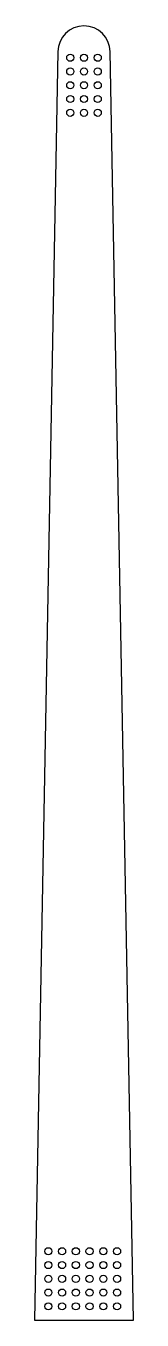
# Model space of a CAD drawing. Extents: x -0.9 to 0.9, y -33.2 to -9.7.
import ezdxf

# ---------------------------------------------------------------- set-up
doc = ezdxf.new("R2010")
doc.units = 0
doc.layers.get('0').update_dxf_attribs({"linetype": 'CONTINUOUS'})

msp = doc.modelspace()

# ---------------------------------------------------------------- linework, layer by layer
msp.add_lwpolyline([(0.475, -10.176, 0.986757), (-0.475, -10.176), (-0.903, -33.208), (0.903, -33.208)], format="xyb", close=True)
for centre in [(-0.25, -10.286), (0, -10.286), (0.25, -10.286), (-0.25, -10.536), (0, -10.536), (0.25, -10.536), (-0.25, -10.786), (0, -10.786), (0.25, -10.786), (-0.25, -11.036), (0, -11.036), (0.25, -11.036), (-0.25, -11.286), (0, -11.286), (0.25, -11.286), (-0.649, -31.958), (-0.399, -31.958), (-0.149, -31.958), (0.101, -31.958), (0.351, -31.958), (0.601, -31.958), (-0.649, -32.208), (-0.399, -32.208), (-0.149, -32.208), (0.101, -32.208), (0.351, -32.208), (0.601, -32.208), (-0.649, -32.458), (-0.399, -32.458), (-0.149, -32.458), (0.101, -32.458), (0.351, -32.458), (0.601, -32.458), (-0.649, -32.708), (-0.399, -32.708), (-0.149, -32.708), (0.101, -32.708), (0.351, -32.708), (0.601, -32.708), (-0.649, -32.958), (-0.399, -32.958), (-0.149, -32.958), (0.101, -32.958), (0.351, -32.958), (0.601, -32.958)]:
    msp.add_circle(centre, 0.065)

doc.saveas('drawing.dxf')
